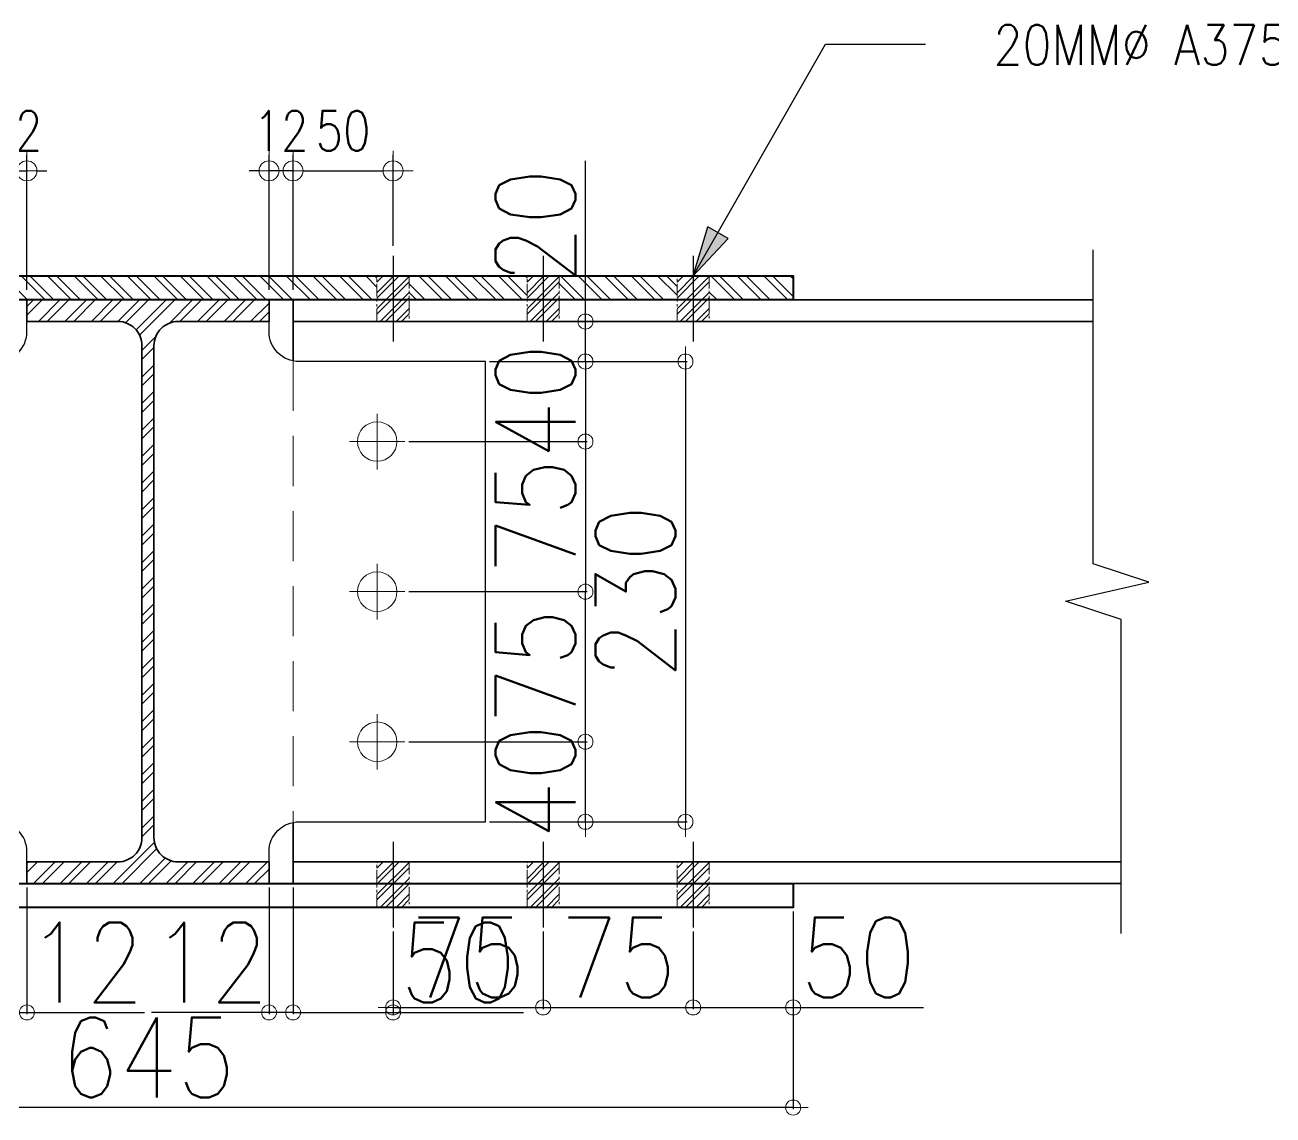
# Model space of a CAD drawing. Header units: millimetres. Extents: x -14320 to 437400, y -59080 to 73710.
# Drawn here: x 8758 to 9382, y 7408 to 7953 of the extents above; entities that cross this region are included whole.
import ezdxf

# ---------------------------------------------------------------- set-up
doc = ezdxf.new("R2010")
doc.units = ezdxf.units.MM
doc.header["$LTSCALE"] = 10
doc.header["$MEASUREMENT"] = 0
for name, pattern in [('CENTER', [50.8, 31.75, -6.35, 6.35, -6.35]), ('HIDDEN', [0.375, 0.25, -0.125]), ('PHANTOM2', [1.25, 0.625, -0.125, 0.125, -0.125, 0.125, -0.125])]:
    doc.linetypes.add(name, pattern=pattern)
for name, color, linetype, lineweight in [('.1 - NUMBER 8', 8, 'Continuous', 9), ('.3 - YELLOW', 2, 'Continuous', 30), ('.4 - GREEN', 3, 'Continuous', 40), ('.5 - BLUE', 5, 'Continuous', 50), ('.5 - CYAN', 4, 'Continuous', 40), ('A_DIM', 1, 'Continuous', 5), ('S-ANNO-DIMS', 1, 'Continuous', 5), ('S-Anno-Symb', 143, 'PHANTOM2', 13), ('S-Anno-Text', 52, 'Continuous', 15), ('S-ANNO-WELD', 1, 'Continuous', 9), ('S-DETL-LN8', 8, 'Continuous', 9)]:
    doc.layers.add(name, color=color, linetype=linetype, lineweight=lineweight)
doc.layers.add('A-ANNO_DIM', color=1, linetype='Continuous')
doc.layers.add('A-NEW', color=240, linetype='Continuous')
doc.styles.add('1', font='simplex.shx', dxfattribs={"width": 0.85, "height": 40})
doc.styles.add('40', font='simplex.shx', dxfattribs={"width": 0.8, "height": 20})
doc.dimstyles.new('ESCA10', dxfattribs={"dimtxt": 20, "dimasz": 0.25, "dimexe": 10, "dimexo": 10, "dimgap": 10, "dimtad": 1, "dimdec": 0, "dimrnd": 1, "dimdsep": 46, "dimtxsty": '40', "dimblk1": 'ESCADIM_ARW', "dimblk2": 'ESCADIM_ARW', "dimsah": 1, "dimcen": 50, "dimclrd": 1, "dimclre": 1, "dimclrt": 52, "dimadec": 0, "dimazin": 0, "dimtfac": 1, "dimtdec": 0, "dimtofl": 0, "dimtmove": 0, "dimatfit": 3, "dimldrblk": 'ESCADIM_ARW', "dimfxl": 1, "dimtolj": 1, "dimtzin": 0, "dimarcsym": 0})
doc.dimstyles.new('ESCA30', dxfattribs={"dimtxt": 40, "dimasz": 1, "dimexe": 20, "dimexo": 40, "dimgap": 50, "dimtad": 1, "dimdec": 0, "dimrnd": 1, "dimdsep": 46, "dimtxsty": '1', "dimblk1": 'ESCADIM_ARW', "dimblk2": 'ESCADIM_ARW', "dimsah": 1, "dimcen": 50, "dimclrd": 256, "dimclre": 256, "dimclrt": 52, "dimadec": 0, "dimazin": 0, "dimtfac": 1, "dimtdec": 0, "dimtofl": 0, "dimtmove": 0, "dimatfit": 3, "dimldrblk": 'ESCADIM_ARW', "dimfxl": 1, "dimtolj": 1, "dimtzin": 0, "dimarcsym": 0})
doc.dimstyles.new('ESCA_ARW$7', dxfattribs={"dimtxt": 200, "dimasz": 1, "dimexe": 100, "dimexo": 100, "dimgap": 100, "dimtad": 1, "dimdec": 0, "dimrnd": 1, "dimdsep": 46, "dimtxsty": '1', "dimblk1": 'dim_arw', "dimblk2": 'dim_arw', "dimsah": 1, "dimcen": 50, "dimclrd": 1, "dimclre": 256, "dimclrt": 52, "dimadec": 0, "dimazin": 0, "dimtfac": 1, "dimtofl": 0, "dimtmove": 0, "dimatfit": 3, "dimldrblk": 'dim_arw', "dimfxl": 1, "dimtolj": 1, "dimtzin": 0, "dimarcsym": 0})

# ---------------------------------------------------------------- blocks, each defined once
blk = doc.blocks.new('ESCADIM_ARW')
at = {"color": 9}
blk.add_line((75, 0), (-75, 0), dxfattribs=at)
blk.add_circle((0, 0), 37.5, dxfattribs=at)
blk = doc.blocks.new('*D84')
at = {"layer": 'Defpoints', "color": 0, "transparency": 16777216}
for p in [(8892.11, 7523.88), (8942.11, 7501.88), (8942.11, 7459.38)]:
    blk.add_point(p, dxfattribs=at)
at = {"layer": 'S-ANNO-DIMS', "lineweight": -2, "transparency": 16777216}
for p, q in [((8892.11, 7521.88), (8892.11, 7458.58)), ((8942.11, 7499.88), (8942.11, 7458.58)), ((8892.21, 7459.38), (8942.01, 7459.38)), ((8942.11, 7459.38), (9007.26, 7459.38))]:
    blk.add_line(p, q, dxfattribs=at)
at = {"layer": 'S-ANNO-DIMS', "lineweight": -2, "transparency": 16777216, "xscale": 0.1, "yscale": 0.1, "zscale": 0.1, "rotation": 180}
blk.add_blockref('ESCADIM_ARW', (8892.11, 7459.38), dxfattribs=at)
at = {"layer": 'S-ANNO-DIMS', "lineweight": -2, "transparency": 16777216, "xscale": 0.1, "yscale": 0.1, "zscale": 0.1}
blk.add_blockref('ESCADIM_ARW', (8942.11, 7459.38), dxfattribs=at)
at = {"layer": 'S-ANNO-DIMS', "color": 52, "transparency": 16777216, "insert": (8974.74, 7484.38), "char_height": 40, "attachment_point": 5, "style": '1'}
blk.add_mtext('\\A1;50', dxfattribs=at)
blk = doc.blocks.new('*D85')
at = {"layer": 'Defpoints', "color": 0, "transparency": 16777216}
for p in [(8942.11, 7501.88), (9017.11, 7501.88), (9017.11, 7461.88)]:
    blk.add_point(p, dxfattribs=at)
at = {"layer": 'S-ANNO-DIMS', "lineweight": -2, "transparency": 16777216}
for p, q in [((8942.11, 7499.88), (8942.11, 7461.08)), ((9017.11, 7499.88), (9017.11, 7461.08)), ((8942.21, 7461.88), (9017.01, 7461.88))]:
    blk.add_line(p, q, dxfattribs=at)
at = {"layer": 'S-ANNO-DIMS', "lineweight": -2, "transparency": 16777216, "xscale": 0.1, "yscale": 0.1, "zscale": 0.1, "rotation": 180}
blk.add_blockref('ESCADIM_ARW', (8942.11, 7461.88), dxfattribs=at)
at = {"layer": 'S-ANNO-DIMS', "lineweight": -2, "transparency": 16777216, "xscale": 0.1, "yscale": 0.1, "zscale": 0.1}
blk.add_blockref('ESCADIM_ARW', (9017.11, 7461.88), dxfattribs=at)
at = {"layer": 'S-ANNO-DIMS', "color": 52, "transparency": 16777216, "insert": (8979.61, 7486.88), "char_height": 40, "attachment_point": 5, "style": '1'}
blk.add_mtext('\\A1;75', dxfattribs=at)
blk = doc.blocks.new('*D86')
at = {"layer": 'Defpoints', "color": 0, "transparency": 16777216}
for p in [(9017.11, 7501.88), (9092.11, 7501.88), (9092.11, 7461.88)]:
    blk.add_point(p, dxfattribs=at)
at = {"layer": 'S-ANNO-DIMS', "lineweight": -2, "transparency": 16777216}
for p, q in [((9017.11, 7499.88), (9017.11, 7461.08)), ((9092.11, 7499.88), (9092.11, 7461.08)), ((9017.21, 7461.88), (9092.01, 7461.88))]:
    blk.add_line(p, q, dxfattribs=at)
at = {"layer": 'S-ANNO-DIMS', "lineweight": -2, "transparency": 16777216, "xscale": 0.1, "yscale": 0.1, "zscale": 0.1, "rotation": 180}
blk.add_blockref('ESCADIM_ARW', (9017.11, 7461.88), dxfattribs=at)
at = {"layer": 'S-ANNO-DIMS', "lineweight": -2, "transparency": 16777216, "xscale": 0.1, "yscale": 0.1, "zscale": 0.1}
blk.add_blockref('ESCADIM_ARW', (9092.11, 7461.88), dxfattribs=at)
at = {"layer": 'S-ANNO-DIMS', "color": 52, "transparency": 16777216, "insert": (9054.61, 7486.88), "char_height": 40, "attachment_point": 5, "style": '1'}
blk.add_mtext('\\A1;75', dxfattribs=at)
blk = doc.blocks.new('*D87')
at = {"layer": 'Defpoints', "color": 0, "transparency": 16777216}
for p in [(9142.11, 7511.88), (9092.11, 7501.88), (9142.11, 7461.88)]:
    blk.add_point(p, dxfattribs=at)
at = {"layer": 'S-ANNO-DIMS', "lineweight": -2, "transparency": 16777216}
for p, q in [((9142.11, 7509.88), (9142.11, 7461.08)), ((9092.11, 7499.88), (9092.11, 7461.08)), ((9092.21, 7461.88), (9142.01, 7461.88)), ((9142.11, 7461.88), (9207.26, 7461.88))]:
    blk.add_line(p, q, dxfattribs=at)
at = {"layer": 'S-ANNO-DIMS', "lineweight": -2, "transparency": 16777216, "xscale": 0.1, "yscale": 0.1, "zscale": 0.1, "rotation": 180}
blk.add_blockref('ESCADIM_ARW', (9092.11, 7461.88), dxfattribs=at)
at = {"layer": 'S-ANNO-DIMS', "lineweight": -2, "transparency": 16777216, "xscale": 0.1, "yscale": 0.1, "zscale": 0.1}
blk.add_blockref('ESCADIM_ARW', (9142.11, 7461.88), dxfattribs=at)
at = {"layer": 'S-ANNO-DIMS', "color": 52, "transparency": 16777216, "insert": (9174.74, 7486.88), "char_height": 40, "attachment_point": 5, "style": '1'}
blk.add_mtext('\\A1;50', dxfattribs=at)
blk = doc.blocks.new('*D92')
at = {"layer": 'Defpoints', "color": 0, "transparency": 16777216}
for p in [(8880.11, 7523.88), (8892.11, 7523.88), (8880.11, 7459.38)]:
    blk.add_point(p, dxfattribs=at)
at = {"layer": 'S-ANNO-DIMS', "lineweight": -2, "transparency": 16777216}
for p, q in [((8880.11, 7521.88), (8880.11, 7458.58)), ((8892.11, 7521.88), (8892.11, 7458.58)), ((8880.11, 7459.38), (8821.44, 7459.38)), ((8892.01, 7459.38), (8880.21, 7459.38))]:
    blk.add_line(p, q, dxfattribs=at)
at = {"layer": 'S-ANNO-DIMS', "lineweight": -2, "transparency": 16777216, "xscale": 0.1, "yscale": 0.1, "zscale": 0.1, "rotation": 180}
blk.add_blockref('ESCADIM_ARW', (8880.11, 7459.38), dxfattribs=at)
at = {"layer": 'S-ANNO-DIMS', "lineweight": -2, "transparency": 16777216, "xscale": 0.1, "yscale": 0.1, "zscale": 0.1}
blk.add_blockref('ESCADIM_ARW', (8892.11, 7459.38), dxfattribs=at)
at = {"layer": 'S-ANNO-DIMS', "color": 52, "transparency": 16777216, "insert": (8850.73, 7484.38), "char_height": 40, "attachment_point": 5, "style": '1'}
blk.add_mtext('\\A1;12', dxfattribs=at)
blk = doc.blocks.new('*D93')
at = {"layer": 'Defpoints', "color": 0, "transparency": 16777216}
for p in [(8747.11, 7523.88), (8759.11, 7523.88), (8759.11, 7459.38)]:
    blk.add_point(p, dxfattribs=at)
at = {"layer": 'S-ANNO-DIMS', "lineweight": -2, "transparency": 16777216}
for p, q in [((8747.11, 7521.88), (8747.11, 7458.58)), ((8759.11, 7521.88), (8759.11, 7458.58)), ((8747.21, 7459.38), (8759.01, 7459.38)), ((8759.11, 7459.38), (8817.79, 7459.38))]:
    blk.add_line(p, q, dxfattribs=at)
at = {"layer": 'S-ANNO-DIMS', "lineweight": -2, "transparency": 16777216, "xscale": 0.1, "yscale": 0.1, "zscale": 0.1, "rotation": 180}
blk.add_blockref('ESCADIM_ARW', (8747.11, 7459.38), dxfattribs=at)
at = {"layer": 'S-ANNO-DIMS', "lineweight": -2, "transparency": 16777216, "xscale": 0.1, "yscale": 0.1, "zscale": 0.1}
blk.add_blockref('ESCADIM_ARW', (8759.11, 7459.38), dxfattribs=at)
at = {"layer": 'S-ANNO-DIMS', "color": 52, "transparency": 16777216, "insert": (8788.5, 7484.38), "char_height": 40, "attachment_point": 5, "style": '1'}
blk.add_mtext('\\A1;12', dxfattribs=at)
blk = doc.blocks.new('*D94')
at = {"layer": 'Defpoints', "color": 0, "transparency": 16777216}
for p in [(8497.11, 7511.88), (9142.11, 7511.88), (8497.11, 7411.88)]:
    blk.add_point(p, dxfattribs=at)
at = {"layer": 'S-ANNO-DIMS', "lineweight": -2, "transparency": 16777216}
for p, q in [((8497.11, 7509.88), (8497.11, 7411.08)), ((9142.11, 7509.88), (9142.11, 7411.08)), ((9142.01, 7411.88), (8497.21, 7411.88))]:
    blk.add_line(p, q, dxfattribs=at)
at = {"layer": 'S-ANNO-DIMS', "lineweight": -2, "transparency": 16777216, "xscale": 0.1, "yscale": 0.1, "zscale": 0.1, "rotation": 180}
blk.add_blockref('ESCADIM_ARW', (8497.11, 7411.88), dxfattribs=at)
at = {"layer": 'S-ANNO-DIMS', "lineweight": -2, "transparency": 16777216, "xscale": 0.1, "yscale": 0.1, "zscale": 0.1}
blk.add_blockref('ESCADIM_ARW', (9142.11, 7411.88), dxfattribs=at)
at = {"layer": 'S-ANNO-DIMS', "color": 52, "transparency": 16777216, "insert": (8819.61, 7436.88), "char_height": 40, "attachment_point": 5, "style": '1'}
blk.add_mtext('\\A1;645', dxfattribs=at)
blk = doc.blocks.new('*D113')
at = {"layer": 'Defpoints', "color": 0, "transparency": 16777216}
for p in [(8988.28, 7784.68), (8948.06, 7744.68), (9038.28, 7744.68)]:
    blk.add_point(p, dxfattribs=at)
at = {"layer": 'S-ANNO-DIMS', "lineweight": -2, "transparency": 16777216}
for p, q in [((8990.28, 7784.68), (9039.08, 7784.68)), ((9038.28, 7784.58), (9038.28, 7744.78)), ((8950.06, 7744.68), (9039.08, 7744.68))]:
    blk.add_line(p, q, dxfattribs=at)
at = {"layer": 'S-ANNO-DIMS', "lineweight": -2, "transparency": 16777216, "xscale": 0.1, "yscale": 0.1, "zscale": 0.1}
for p, rotation in [((9038.28, 7784.68), 90), ((9038.28, 7744.68), 270)]:
    blk.add_blockref('ESCADIM_ARW', p, dxfattribs=dict(at, rotation=rotation))
at = {"layer": 'S-ANNO-DIMS', "color": 52, "transparency": 16777216, "insert": (9013.28, 7764.68), "char_height": 40, "attachment_point": 5, "rotation": 90, "style": '1'}
blk.add_mtext('\\A1;40', dxfattribs=at)
blk = doc.blocks.new('*D114')
at = {"layer": 'Defpoints', "color": 0, "transparency": 16777216}
for p in [(8950.06, 7744.68), (8948.06, 7669.68), (9038.28, 7669.68)]:
    blk.add_point(p, dxfattribs=at)
at = {"layer": 'S-ANNO-DIMS', "lineweight": -2, "transparency": 16777216}
for p, q in [((8952.06, 7744.68), (9039.08, 7744.68)), ((9038.28, 7744.58), (9038.28, 7669.78)), ((8950.06, 7669.68), (9039.08, 7669.68))]:
    blk.add_line(p, q, dxfattribs=at)
at = {"layer": 'S-ANNO-DIMS', "lineweight": -2, "transparency": 16777216, "xscale": 0.1, "yscale": 0.1, "zscale": 0.1}
for p, rotation in [((9038.28, 7744.68), 90), ((9038.28, 7669.68), 270)]:
    blk.add_blockref('ESCADIM_ARW', p, dxfattribs=dict(at, rotation=rotation))
at = {"layer": 'S-ANNO-DIMS', "color": 52, "transparency": 16777216, "insert": (9013.28, 7707.18), "char_height": 40, "attachment_point": 5, "rotation": 90, "style": '1'}
blk.add_mtext('\\A1;75', dxfattribs=at)
blk = doc.blocks.new('*D95')
at = {"layer": 'Defpoints', "color": 0, "transparency": 16777216}
for p in [(8948.06, 7594.68), (9038.28, 7594.68), (8988.28, 7554.68)]:
    blk.add_point(p, dxfattribs=at)
at = {"layer": 'S-ANNO-DIMS', "lineweight": -2, "transparency": 16777216}
for p, q in [((8950.06, 7594.68), (9039.08, 7594.68)), ((9038.28, 7554.78), (9038.28, 7594.58)), ((8990.28, 7554.68), (9039.08, 7554.68))]:
    blk.add_line(p, q, dxfattribs=at)
at = {"layer": 'S-ANNO-DIMS', "lineweight": -2, "transparency": 16777216, "xscale": 0.1, "yscale": 0.1, "zscale": 0.1}
for p, rotation in [((9038.28, 7594.68), 90), ((9038.28, 7554.68), 270)]:
    blk.add_blockref('ESCADIM_ARW', p, dxfattribs=dict(at, rotation=rotation))
at = {"layer": 'S-ANNO-DIMS', "color": 52, "transparency": 16777216, "insert": (9013.28, 7574.68), "char_height": 40, "attachment_point": 5, "rotation": 90, "style": '1'}
blk.add_mtext('\\A1;40', dxfattribs=at)
blk = doc.blocks.new('*D96')
at = {"layer": 'Defpoints', "color": 0, "transparency": 16777216}
for p in [(8948.06, 7669.68), (9038.28, 7669.68), (8950.06, 7594.68)]:
    blk.add_point(p, dxfattribs=at)
at = {"layer": 'S-ANNO-DIMS', "lineweight": -2, "transparency": 16777216}
for p, q in [((8950.06, 7669.68), (9039.08, 7669.68)), ((9038.28, 7594.78), (9038.28, 7669.58)), ((8952.06, 7594.68), (9039.08, 7594.68))]:
    blk.add_line(p, q, dxfattribs=at)
at = {"layer": 'S-ANNO-DIMS', "lineweight": -2, "transparency": 16777216, "xscale": 0.1, "yscale": 0.1, "zscale": 0.1}
for p, rotation in [((9038.28, 7669.68), 90), ((9038.28, 7594.68), 270)]:
    blk.add_blockref('ESCADIM_ARW', p, dxfattribs=dict(at, rotation=rotation))
at = {"layer": 'S-ANNO-DIMS', "color": 52, "transparency": 16777216, "insert": (9013.28, 7632.18), "char_height": 40, "attachment_point": 5, "rotation": 90, "style": '1'}
blk.add_mtext('\\A1;75', dxfattribs=at)
blk = doc.blocks.new('*D97')
at = {"layer": 'Defpoints', "color": 0, "transparency": 16777216}
for p in [(8988.28, 7804.68), (9038.28, 7804.68), (8988.28, 7784.68)]:
    blk.add_point(p, dxfattribs=at)
at = {"layer": 'S-ANNO-DIMS', "lineweight": -2, "transparency": 16777216}
for p, q in [((9038.28, 7804.68), (9038.28, 7884.92)), ((8990.28, 7804.68), (9039.08, 7804.68)), ((9038.28, 7784.78), (9038.28, 7804.58)), ((8990.28, 7784.68), (9039.08, 7784.68))]:
    blk.add_line(p, q, dxfattribs=at)
at = {"layer": 'S-ANNO-DIMS', "lineweight": -2, "transparency": 16777216, "xscale": 0.1, "yscale": 0.1, "zscale": 0.1}
for p, rotation in [((9038.28, 7804.68), 90), ((9038.28, 7784.68), 270)]:
    blk.add_blockref('ESCADIM_ARW', p, dxfattribs=dict(at, rotation=rotation))
at = {"layer": 'S-ANNO-DIMS', "color": 52, "transparency": 16777216, "insert": (9013.28, 7852.4), "char_height": 40, "attachment_point": 5, "rotation": 90, "style": '1'}
blk.add_mtext('\\A1;20', dxfattribs=at)
blk = doc.blocks.new('*D115')
at = {"layer": 'Defpoints', "color": 0, "transparency": 16777216}
for p in [(8988.28, 7784.68), (8988.28, 7554.68), (9088.28, 7554.68)]:
    blk.add_point(p, dxfattribs=at)
at = {"layer": 'S-ANNO-DIMS', "lineweight": -2, "transparency": 16777216}
for p, q in [((8990.28, 7784.68), (9089.08, 7784.68)), ((9088.28, 7784.58), (9088.28, 7554.78)), ((8990.28, 7554.68), (9089.08, 7554.68))]:
    blk.add_line(p, q, dxfattribs=at)
at = {"layer": 'S-ANNO-DIMS', "lineweight": -2, "transparency": 16777216, "xscale": 0.1, "yscale": 0.1, "zscale": 0.1}
for p, rotation in [((9088.28, 7784.68), 90), ((9088.28, 7554.68), 270)]:
    blk.add_blockref('ESCADIM_ARW', p, dxfattribs=dict(at, rotation=rotation))
at = {"layer": 'S-ANNO-DIMS', "color": 52, "transparency": 16777216, "insert": (9063.28, 7669.68), "char_height": 40, "attachment_point": 5, "rotation": 90, "style": '1'}
blk.add_mtext('\\A1;230', dxfattribs=at)
blk = doc.blocks.new('CIR-1')
at = {"layer": 'A_DIM'}
for p, q in [((0, -2), (0, 2)), ((-2, 0), (2, 0))]:
    blk.add_line(p, q, dxfattribs=at)
at = {"layer": 'A_DIM', "color": 2}
blk.add_circle((0, 0), 1, dxfattribs=at)
blk = doc.blocks.new('*D98')
at = {"layer": 'A-ANNO_DIM', "color": 0, "lineweight": -2, "transparency": 16777216}
for p, q in [((8892.11, 7820.47), (8892.11, 7887.97)), ((8942.11, 7842.47), (8942.11, 7887.97)), ((8897.11, 7879.97), (8937.11, 7879.97))]:
    blk.add_line(p, q, dxfattribs=at)
at = {"layer": 'Defpoints', "color": 0, "transparency": 16777216}
for p in [(8942.11, 7879.97), (8942.11, 7837.47), (8892.11, 7815.47)]:
    blk.add_point(p, dxfattribs=at)
at = {"layer": 'A-ANNO_DIM', "color": 0, "lineweight": -2, "transparency": 16777216, "xscale": 5, "yscale": 5, "zscale": 5, "rotation": 180}
blk.add_blockref('CIR-1', (8892.11, 7879.97), dxfattribs=at)
at = {"layer": 'A-ANNO_DIM', "color": 0, "lineweight": -2, "transparency": 16777216, "xscale": 5, "yscale": 5, "zscale": 5}
blk.add_blockref('CIR-1', (8942.11, 7879.97), dxfattribs=at)
at = {"layer": 'A-ANNO_DIM', "color": 3, "transparency": 16777216, "insert": (8917.11, 7899.97), "char_height": 20, "attachment_point": 5, "style": '40'}
blk.add_mtext('\\A1;50', dxfattribs=at)
blk = doc.blocks.new('*D100')
at = {"layer": 'A-ANNO_DIM', "color": 0, "lineweight": -2, "transparency": 16777216}
for p, q in [((8880.11, 7820.47), (8880.11, 7887.97)), ((8892.11, 7820.47), (8892.11, 7887.97)), ((8875.11, 7879.97), (8870.11, 7879.97)), ((8892.11, 7879.97), (8880.11, 7879.97)), ((8897.11, 7879.97), (8902.11, 7879.97))]:
    blk.add_line(p, q, dxfattribs=at)
at = {"layer": 'Defpoints', "color": 0, "transparency": 16777216}
for p in [(8880.11, 7879.97), (8880.11, 7815.47), (8892.11, 7815.47)]:
    blk.add_point(p, dxfattribs=at)
at = {"layer": 'A-ANNO_DIM', "color": 0, "lineweight": -2, "transparency": 16777216, "xscale": 5, "yscale": 5, "zscale": 5}
blk.add_blockref('CIR-1', (8880.11, 7879.97), dxfattribs=at)
at = {"layer": 'A-ANNO_DIM', "color": 0, "lineweight": -2, "transparency": 16777216, "xscale": 5, "yscale": 5, "zscale": 5, "rotation": 180}
blk.add_blockref('CIR-1', (8892.11, 7879.97), dxfattribs=at)
at = {"layer": 'A-ANNO_DIM', "color": 3, "transparency": 16777216, "insert": (8886.11, 7899.97), "char_height": 20, "attachment_point": 5, "style": '40'}
blk.add_mtext('\\A1;12', dxfattribs=at)
blk = doc.blocks.new('*D101')
at = {"layer": 'A-ANNO_DIM', "color": 0, "lineweight": -2, "transparency": 16777216}
for p, q in [((8747.11, 7820.47), (8747.11, 7887.97)), ((8759.11, 7820.47), (8759.11, 7887.97)), ((8742.11, 7879.97), (8737.11, 7879.97)), ((8747.11, 7879.97), (8759.11, 7879.97)), ((8764.11, 7879.97), (8769.11, 7879.97))]:
    blk.add_line(p, q, dxfattribs=at)
at = {"layer": 'Defpoints', "color": 0, "transparency": 16777216}
for p in [(8759.11, 7879.97), (8747.11, 7815.47), (8759.11, 7815.47)]:
    blk.add_point(p, dxfattribs=at)
at = {"layer": 'A-ANNO_DIM', "color": 0, "lineweight": -2, "transparency": 16777216, "xscale": 5, "yscale": 5, "zscale": 5}
blk.add_blockref('CIR-1', (8747.11, 7879.97), dxfattribs=at)
at = {"layer": 'A-ANNO_DIM', "color": 0, "lineweight": -2, "transparency": 16777216, "xscale": 5, "yscale": 5, "zscale": 5, "rotation": 180}
blk.add_blockref('CIR-1', (8759.11, 7879.97), dxfattribs=at)
at = {"layer": 'A-ANNO_DIM', "color": 3, "transparency": 16777216, "insert": (8753.11, 7899.97), "char_height": 20, "attachment_point": 5, "style": '40'}
blk.add_mtext('\\A1;12', dxfattribs=at)
blk = doc.blocks.new('dim_arw')
h = blk.add_hatch(color=256)
h.paths.add_polyline_path([(-125.6, 29.5), (0, 0), (-125.6, -29.5, -0.115681), (-132.5, 0, -0.115681)])
h.paths.add_polyline_path([(-249, 58.4), (-125.6, 29.5, 0.115681), (-132.5, 0, 0.115681), (-125.6, -29.5), (-249, -58.4)])
for p, q in [((0, 0), (-249, 58.4)), ((-249, 58.4), (-249, -58.4)), ((0, 0), (-249, -58.4))]:
    blk.add_line(p, q)

msp = doc.modelspace()

# ---------------------------------------------------------------- hatches: boundary and pattern name
at = {"layer": 'S-DETL-LN8'}
h = msp.add_hatch(dxfattribs=at)
h.set_pattern_fill('ANSI32', color=256, scale=25, angle=90, style=0)
h.set_pattern_definition([(135, (-35043.045, 6747.5), (-6.629126, -6.629126), []), (135, (-35043.045, 6751.919), (-6.629126, -6.629126), [])])
h.paths.add_polyline_path([(8539.08, 7827.47), (8497.11, 7827.47), (8497.11, 7815.47), (8539.08, 7815.47)])
h.paths.add_polyline_path([(8614.08, 7827.47), (8555.15, 7827.47), (8555.15, 7815.47), (8614.08, 7815.47)])
h.paths.add_polyline_path([(8689.08, 7827.47), (8630.15, 7827.47), (8630.15, 7815.47), (8689.08, 7815.47)])
h.paths.add_polyline_path([(8934.08, 7827.47), (8705.15, 7827.47), (8705.15, 7815.47), (8934.08, 7815.47)])
h.paths.add_polyline_path([(9009.08, 7827.47), (8950.15, 7827.47), (8950.15, 7815.47), (9009.08, 7815.47)])
h.paths.add_polyline_path([(9084.08, 7827.47), (9025.15, 7827.47), (9025.15, 7815.47), (9084.08, 7815.47)])
h.paths.add_polyline_path([(9142.11, 7827.47), (9100.15, 7827.47), (9100.15, 7815.47), (9142.11, 7815.47)])
h = msp.add_hatch(dxfattribs=at)
h.set_pattern_fill('ANSI32', color=256, scale=15, style=0)
h.set_pattern_definition([(45, (-35193.0453, 6847.5), (-3.97747564, 3.97747564), []), (45, (-35190.3937, 6847.5), (-3.97747564, 3.97747564), [])])
h.paths.add_polyline_path([(8942.11, 7815.47), (8934.08, 7815.47), (8934.08, 7804.68), (8942.11, 7804.68)])
h.paths.add_polyline_path([(8942.11, 7804.68), (8950.15, 7804.68), (8950.15, 7815.47), (8942.11, 7815.47)])
h.paths.add_polyline_path([(8942.11, 7815.47), (8950.15, 7815.47), (8950.15, 7827.47), (8942.11, 7827.47)])
h.paths.add_polyline_path([(8942.11, 7827.47), (8934.08, 7827.47), (8934.08, 7815.47), (8942.11, 7815.47)])
h = msp.add_hatch(dxfattribs=at)
h.set_pattern_fill('ANSI32', color=256, scale=15, style=0)
h.set_pattern_definition([(45, (-35118.0453, 6847.5), (-3.97747564, 3.97747564), []), (45, (-35115.3937, 6847.5), (-3.97747564, 3.97747564), [])])
h.paths.add_polyline_path([(9017.11, 7815.47), (9009.08, 7815.47), (9009.08, 7804.68), (9017.11, 7804.68)])
h.paths.add_polyline_path([(9017.11, 7804.68), (9025.15, 7804.68), (9025.15, 7815.47), (9017.11, 7815.47)])
h.paths.add_polyline_path([(9017.11, 7815.47), (9025.15, 7815.47), (9025.15, 7827.47), (9017.11, 7827.47)])
h.paths.add_polyline_path([(9017.11, 7827.47), (9009.08, 7827.47), (9009.08, 7815.47), (9017.11, 7815.47)])
h = msp.add_hatch(dxfattribs=at)
h.set_pattern_fill('ANSI32', color=256, scale=15, style=0)
h.set_pattern_definition([(45, (-35043.0453, 6847.5), (-3.97747564, 3.97747564), []), (45, (-35040.3937, 6847.5), (-3.97747564, 3.97747564), [])])
h.paths.add_polyline_path([(9092.11, 7815.47), (9084.08, 7815.47), (9084.08, 7804.68), (9092.11, 7804.68)])
h.paths.add_polyline_path([(9092.11, 7804.68), (9100.15, 7804.68), (9100.15, 7815.47), (9092.11, 7815.47)])
h.paths.add_polyline_path([(9092.11, 7815.47), (9100.15, 7815.47), (9100.15, 7827.47), (9092.11, 7827.47)])
h.paths.add_polyline_path([(9092.11, 7827.47), (9084.08, 7827.47), (9084.08, 7815.47), (9092.11, 7815.47)])
h = msp.add_hatch(dxfattribs=at)
h.set_pattern_fill('ANSI32', color=256, scale=25, style=0)
h.set_pattern_definition([(45, (-35043.045, 6847.5), (-6.629126, 6.629126), []), (45, (-35038.626, 6847.5), (-6.629126, 6.629126), [])])
edge = h.paths.add_edge_path()
edge.add_line((8819.61, 7523.88), (8759.11, 7523.88))
edge.add_line((8759.11, 7523.88), (8759.11, 7534.68))
edge.add_line((8759.11, 7534.68), (8804.61, 7534.68))
edge.add_arc((8804.61, 7546.68), 12, 270, 360)
edge.add_line((8816.61, 7546.68), (8816.61, 7792.68))
edge.add_arc((8804.61, 7792.68), 12, 0, 90)
edge.add_line((8804.61, 7804.68), (8759.11, 7804.68))
edge.add_line((8759.11, 7804.68), (8759.11, 7815.47))
edge.add_line((8759.11, 7815.47), (8880.11, 7815.47))
edge.add_line((8880.11, 7815.47), (8880.11, 7804.68))
edge.add_line((8880.11, 7804.68), (8834.61, 7804.68))
edge.add_arc((8834.61, 7792.68), 12, 90, 180)
edge.add_line((8822.61, 7792.68), (8822.61, 7546.68))
edge.add_arc((8834.61, 7546.68), 12, 180, 270)
edge.add_line((8834.61, 7534.68), (8880.11, 7534.68))
edge.add_line((8880.11, 7534.68), (8880.11, 7523.88))
edge.add_line((8880.11, 7523.88), (8819.61, 7523.88))
h = msp.add_hatch(dxfattribs=at)
h.set_pattern_fill('ANSI32', color=256, scale=15, style=0)
h.set_pattern_definition([(45, (-35193.0453, 6554.705), (-3.97747564, 3.97747564), []), (45, (-35190.3937, 6554.705), (-3.97747564, 3.97747564), [])])
h.paths.add_polyline_path([(8942.11, 7522.68), (8934.08, 7522.68), (8934.08, 7511.88), (8942.11, 7511.88)])
h.paths.add_polyline_path([(8942.11, 7511.88), (8950.15, 7511.88), (8950.15, 7522.68), (8942.11, 7522.68)])
h.paths.add_polyline_path([(8942.11, 7522.68), (8950.15, 7522.68), (8950.15, 7534.68), (8942.11, 7534.68)])
h.paths.add_polyline_path([(8942.11, 7534.68), (8934.08, 7534.68), (8934.08, 7522.68), (8942.11, 7522.68)])
h = msp.add_hatch(dxfattribs=at)
h.set_pattern_fill('ANSI32', color=256, scale=15, style=0)
h.set_pattern_definition([(45, (-35118.0453, 6554.705), (-3.97747564, 3.97747564), []), (45, (-35115.3937, 6554.705), (-3.97747564, 3.97747564), [])])
h.paths.add_polyline_path([(9017.11, 7522.68), (9009.08, 7522.68), (9009.08, 7511.88), (9017.11, 7511.88)])
h.paths.add_polyline_path([(9017.11, 7511.88), (9025.15, 7511.88), (9025.15, 7522.68), (9017.11, 7522.68)])
h.paths.add_polyline_path([(9017.11, 7522.68), (9025.15, 7522.68), (9025.15, 7534.68), (9017.11, 7534.68)])
h.paths.add_polyline_path([(9017.11, 7534.68), (9009.08, 7534.68), (9009.08, 7522.68), (9017.11, 7522.68)])
h = msp.add_hatch(dxfattribs=at)
h.set_pattern_fill('ANSI32', color=256, scale=15, style=0)
h.set_pattern_definition([(45, (-35043.0453, 6554.705), (-3.97747564, 3.97747564), []), (45, (-35040.3937, 6554.705), (-3.97747564, 3.97747564), [])])
h.paths.add_polyline_path([(9092.11, 7522.68), (9084.08, 7522.68), (9084.08, 7511.88), (9092.11, 7511.88)])
h.paths.add_polyline_path([(9092.11, 7511.88), (9100.15, 7511.88), (9100.15, 7522.68), (9092.11, 7522.68)])
h.paths.add_polyline_path([(9092.11, 7522.68), (9100.15, 7522.68), (9100.15, 7534.68), (9092.11, 7534.68)])
h.paths.add_polyline_path([(9092.11, 7534.68), (9084.08, 7534.68), (9084.08, 7522.68), (9092.11, 7522.68)])

# ---------------------------------------------------------------- linework, layer by layer
at = {"layer": '.1 - NUMBER 8', "linetype": 'HIDDEN', "ltscale": 10}
msp.add_line((8892.11, 7784.98), (8892.11, 7554.37), dxfattribs=at)
at = {"layer": '.3 - YELLOW'}
for points in [[(8759.11, 7804.68), (8804.61, 7804.68, -0.414214), (8816.61, 7792.68), (8816.61, 7546.68, -0.414214), (8804.61, 7534.68), (8759.11, 7534.68), (8759.11, 7539.68, 0.414214), (8744.11, 7554.68), (8650.95, 7554.68), (8650.95, 7784.68), (8744.11, 7784.68, 0.414214), (8759.11, 7799.68)], [(8880.11, 7534.68), (8880.11, 7539.68, -0.414214), (8895.11, 7554.68), (8988.28, 7554.68), (8988.28, 7784.68), (8895.11, 7784.68, -0.414214), (8880.11, 7799.68), (8880.11, 7804.68), (8834.61, 7804.68, 0.414214), (8822.61, 7792.68), (8822.61, 7546.68, 0.414214), (8834.61, 7534.68)]]:
    msp.add_lwpolyline(points, format="xyb", close=True, dxfattribs=at)
at = {"layer": '.4 - GREEN'}
for points in [[(8497.11, 7827.47), (9142.11, 7827.47), (9142.11, 7815.47), (8497.11, 7815.47)], [(8497.11, 7523.88), (9142.11, 7523.88), (9142.11, 7511.88), (8497.11, 7511.88)]]:
    msp.add_lwpolyline(points, close=True, dxfattribs=at)
at = {"layer": '.5 - BLUE', "lineweight": 35}
msp.add_lwpolyline([(8819.61, 7523.88), (8759.11, 7523.88), (8759.11, 7534.68), (8804.61, 7534.68, 0.414214), (8816.61, 7546.68), (8816.61, 7792.68, 0.414214), (8804.61, 7804.68), (8759.11, 7804.68), (8759.11, 7815.47), (8880.11, 7815.47), (8880.11, 7804.68), (8834.61, 7804.68, 0.414214), (8822.61, 7792.68), (8822.61, 7546.68, 0.414214), (8834.61, 7534.68), (8880.11, 7534.68), (8880.11, 7523.88), (8819.61, 7523.88)], format="xyb", dxfattribs=at)
at = {"layer": '.5 - CYAN', "lineweight": 35}
for points in [[(9292.11, 7815.47), (8892.11, 7815.47), (8892.11, 7784.98)], [(9292.11, 7804.68), (8892.11, 7804.68)], [(9306.01, 7523.88), (8892.11, 7523.88), (8892.11, 7554.37)], [(9306.01, 7534.68), (8892.11, 7534.68)]]:
    msp.add_lwpolyline(points, dxfattribs=at)
at = {"color": 1}
msp.add_lwpolyline([(9306.01, 7498.88), (9306.01, 7655.78), (9278.22, 7664.94), (9319.91, 7674.42), (9292.11, 7683.57), (9292.11, 7840.47)], dxfattribs=at)
at = {"layer": 'A-NEW', "color": 253, "linetype": 'CENTER', "ltscale": 0.25}
for p, q in [((8942.11, 7837.47), (8942.11, 7794.68)), ((9017.11, 7837.47), (9017.11, 7794.68)), ((9092.11, 7837.47), (9092.11, 7794.68)), ((8942.11, 7544.68), (8942.11, 7501.88)), ((9017.11, 7544.68), (9017.11, 7501.88)), ((9092.11, 7544.68), (9092.11, 7501.88))]:
    msp.add_line(p, q, dxfattribs=at)
at = {"layer": 'S-Anno-Symb'}
for points in [[(8934.08, 7827.47), (8950.15, 7827.47), (8950.15, 7804.68), (8934.08, 7804.68)], [(9009.08, 7827.47), (9025.15, 7827.47), (9025.15, 7804.68), (9009.08, 7804.68)], [(9084.08, 7827.47), (9100.15, 7827.47), (9100.15, 7804.68), (9084.08, 7804.68)], [(8934.08, 7534.68), (8950.15, 7534.68), (8950.15, 7511.88), (8934.08, 7511.88)], [(8934.08, 7534.68), (8950.15, 7534.68), (8950.15, 7511.88), (8934.08, 7511.88)], [(9009.08, 7534.68), (9025.15, 7534.68), (9025.15, 7511.88), (9009.08, 7511.88)], [(9009.08, 7534.68), (9025.15, 7534.68), (9025.15, 7511.88), (9009.08, 7511.88)], [(9084.08, 7534.68), (9100.15, 7534.68), (9100.15, 7511.88), (9084.08, 7511.88)], [(9084.08, 7534.68), (9100.15, 7534.68), (9100.15, 7511.88), (9084.08, 7511.88)]]:
    msp.add_lwpolyline(points, close=True, dxfattribs=at)
for points in [[(8766.61, 7815.47), (8872.61, 7815.47)], [(8872.61, 7523.88), (8766.61, 7523.88)]]:
    msp.add_lwpolyline(points, dxfattribs=at)
at = {"layer": 'S-Anno-Text', "color": 9}
for p, q in [((8934.2, 7758.54), (8934.2, 7730.81)), ((8920.33, 7744.68), (8948.06, 7744.68)), ((8934.2, 7683.54), (8934.2, 7655.81)), ((8920.33, 7669.68), (8948.06, 7669.68)), ((8934.2, 7580.81), (8934.2, 7608.54)), ((8920.33, 7594.68), (8948.06, 7594.68))]:
    msp.add_line(p, q, dxfattribs=at)
for centre in [(8934.2, 7744.68), (8934.2, 7669.68), (8934.2, 7594.68)]:
    msp.add_circle(centre, 9.87, dxfattribs=at)

# ---------------------------------------------------------------- texts
at = {"layer": 'S-Anno-Text', "insert": (9470.97, 7952.88), "char_height": 20, "width": 263.8404, "attachment_point": 3, "style": '1'}
msp.add_mtext('20MM%%C A375 BOLTS', dxfattribs=at)

# ---------------------------------------------------------------- dimensions: what is measured, and where the dimension line sits
at = {"layer": 'A-ANNO_DIM'}
for base, p1, p2, picture, middle in [((8759.11, 7879.97), (8747.11, 7815.47), (8759.11, 7815.47), '*D101', (8753.11, 7899.97)), ((8942.11, 7879.97), (8892.11, 7815.47), (8942.11, 7837.47), '*D98', (8917.11, 7899.97))]:
    dim = msp.add_linear_dim(base=base, p1=p1, p2=p2, dimstyle='ESCA10', override={"dimtxt": 20, "dimasz": 5, "dimexe": 8, "dimexo": 5, "dimgap": 10, "dimblk": 'CIR-1', "dimsah": 0, "dimcen": 10, "dimclrd": 0, "dimclre": 0, "dimclrt": 3, "dimtix": 1, "dimtofl": 1, "dimtvp": 1}, dxfattribs=at)
    dim.commit()
    dim.dimension.update_dxf_attribs({"geometry": picture, "text_midpoint": middle})
dim = msp.add_linear_dim(base=(8880.11, 7879.97), p1=(8892.11, 7815.47), p2=(8880.11, 7815.47), angle=180, dimstyle='ESCA10', override={"dimtxt": 20, "dimasz": 5, "dimexe": 8, "dimexo": 5, "dimgap": 10, "dimblk": 'CIR-1', "dimsah": 0, "dimcen": 10, "dimclrd": 0, "dimclre": 0, "dimclrt": 3, "dimtix": 1, "dimtofl": 1, "dimtvp": 1}, dxfattribs=at)
dim.commit()
dim.dimension.update_dxf_attribs({"geometry": '*D100', "text_midpoint": (8886.11, 7899.97)})
at = {"layer": 'S-ANNO-DIMS'}
for base, p1, p2, angle, picture, middle in [((9038.28, 7804.68), (8988.28, 7784.68), (8988.28, 7804.68), 270, '*D97', (9038.28, 7852.4)), ((9038.28, 7744.68), (8988.28, 7784.68), (8948.06, 7744.68), 90, '*D113', (9038.28, 7764.68)), ((9038.28, 7594.68), (8988.28, 7554.68), (8948.06, 7594.68), 270, '*D95', (9038.28, 7574.68))]:
    dim = msp.add_linear_dim(base=base, p1=p1, p2=p2, angle=angle, dimstyle='ESCA30', override={"dimscale": 0.1, "dimexe": 8, "dimexo": 20, "dimcen": 10}, dxfattribs=at)
    dim.commit()
    dim.dimension.update_dxf_attribs({"geometry": picture, "text_midpoint": middle, "dimtype": 160})
for base, p1, p2, angle, picture, middle in [((9088.28, 7554.68), (8988.28, 7784.68), (8988.28, 7554.68), 90, '*D115', (9063.28, 7669.68)), ((9038.28, 7669.68), (8950.06, 7744.68), (8948.06, 7669.68), 90, '*D114', (9013.28, 7707.18)), ((9038.28, 7669.68), (8950.06, 7594.68), (8948.06, 7669.68), 270, '*D96', (9013.28, 7632.18)), ((8880.11, 7459.38), (8892.11, 7523.88), (8880.11, 7523.88), 180, '*D92', (8850.73, 7484.38)), ((8497.11, 7411.88), (9142.11, 7511.88), (8497.11, 7511.88), 180, '*D94', (8819.61, 7436.88))]:
    dim = msp.add_linear_dim(base=base, p1=p1, p2=p2, angle=angle, dimstyle='ESCA30', override={"dimscale": 0.1, "dimexe": 8, "dimexo": 20, "dimcen": 10}, dxfattribs=at)
    dim.commit()
    dim.dimension.update_dxf_attribs({"geometry": picture, "text_midpoint": middle})
for base, p1, p2, picture, middle in [((8759.11, 7459.38), (8747.11, 7523.88), (8759.11, 7523.88), '*D93', (8788.5, 7484.38)), ((8942.11, 7459.38), (8892.11, 7523.88), (8942.11, 7501.88), '*D84', (8974.74, 7484.38)), ((9017.11, 7461.88), (8942.11, 7501.88), (9017.11, 7501.88), '*D85', (8979.61, 7486.88)), ((9092.11, 7461.88), (9017.11, 7501.88), (9092.11, 7501.88), '*D86', (9054.61, 7486.88)), ((9142.11, 7461.88), (9092.11, 7501.88), (9142.11, 7511.88), '*D87', (9174.74, 7486.88))]:
    dim = msp.add_linear_dim(base=base, p1=p1, p2=p2, dimstyle='ESCA30', override={"dimscale": 0.1, "dimexe": 8, "dimexo": 20, "dimcen": 10}, dxfattribs=at)
    dim.commit()
    dim.dimension.update_dxf_attribs({"geometry": picture, "text_midpoint": middle})

# ---------------------------------------------------------------- leaders
at = {"layer": 'S-ANNO-WELD'}
msp.add_leader([(9092.11, 7827.47), (9158.27, 7943.21), (9208.27, 7943.21)], dimstyle='ESCA_ARW$7', override={"dimscale": 0.1}, dxfattribs=at)

doc.saveas('drawing.dxf')
